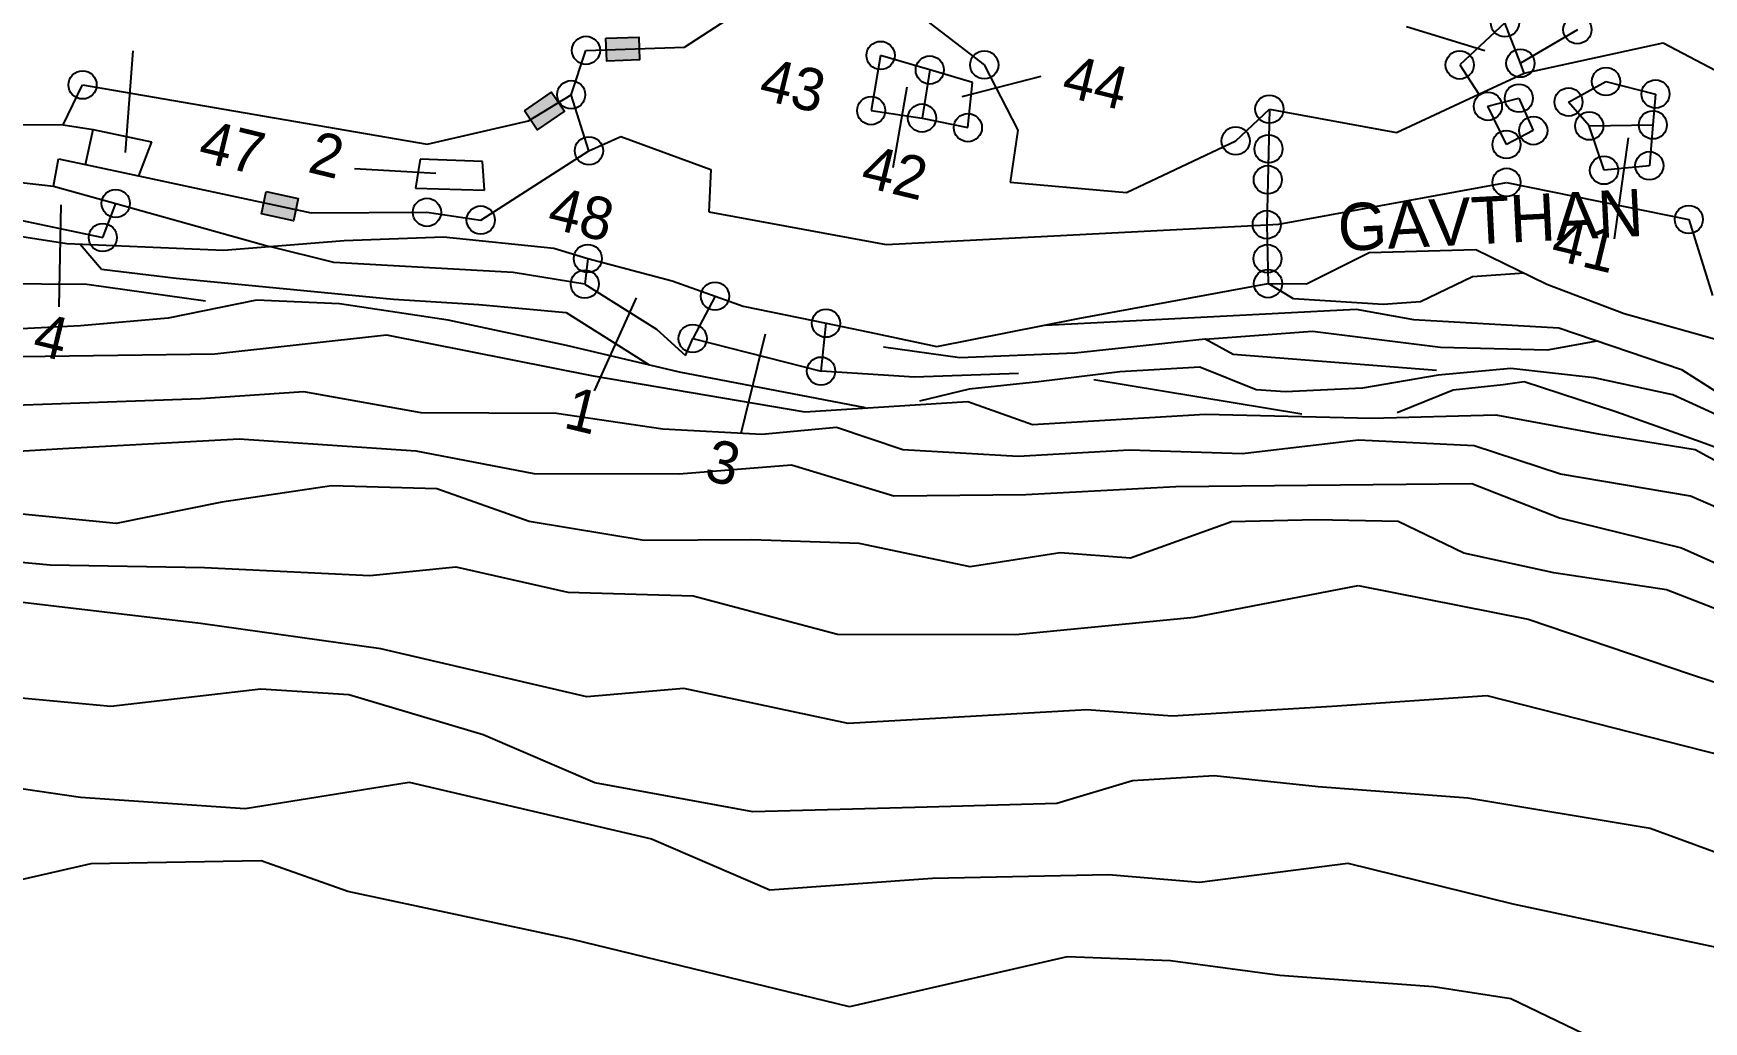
# Model space of a CAD drawing. Header units: metres. Extents: x 313511 to 316522, y 1911862 to 1914809.
# Drawn here: x 315040 to 315773, y 1912860 to 1913294 of the extents above; entities that cross this region are included whole.
import ezdxf

# ---------------------------------------------------------------- set-up
doc = ezdxf.new("R2010")
doc.units = ezdxf.units.M
for name, color, linetype in [('LINE_WATER', 4, 'Continuous'), ('POLY_PARCEL', 6, 'Continuous'), ('POLY_WATER', 4, 'Continuous'), ('TEXT_MAPIN', 7, 'Continuous'), ('TEXT_PARCEL', 7, 'Continuous')]:
    doc.layers.add(name, color=color, linetype=linetype)
doc.styles.add('TEXT_MAP', font='')
doc.styles.get('TEXT_MAP').set_extended_font_data('Kruti Dev 050')
doc.dimstyles.get("Standard").update_dxf_attribs({"dimtxt": 0.18, "dimasz": 0.18, "dimexe": 0.18, "dimexo": 0.0625, "dimgap": 0.09, "dimtad": 0, "dimtih": 1, "dimtoh": 1, "dimdec": 4, "dimzin": 0, "dimdsep": 46, "dimtxsty": 'Standard', "dimcen": 0.09, "dimadec": 0, "dimazin": 0, "dimtfac": 1, "dimtdec": 4, "dimtofl": 0, "dimtmove": 0, "dimatfit": 3, "dimfxl": 1, "dimtolj": 1, "dimtzin": 0, "dimarcsym": 0})

msp = doc.modelspace()

# ---------------------------------------------------------------- hatches: boundary and pattern name
for points in [[(315305.95, 1913282.19), (315305.62, 1913292.17), (315291.19, 1913291.69), (315291.52, 1913281.71)], [(315273, 1913259.76), (315267.35, 1913267.99), (315255.44, 1913259.83), (315261.09, 1913251.59)], [(315154.12, 1913211.63), (315156.22, 1913221.39), (315142.1, 1913224.42), (315140.01, 1913214.65)]]:
    msp.add_hatch(color=256).paths.add_polyline_path(points)

# ---------------------------------------------------------------- linework, layer by layer
for points in [[(315291.19, 1913291.69), (315305.62, 1913292.17), (315305.95, 1913282.19), (315291.52, 1913281.71)], [(315255.44, 1913259.83), (315267.35, 1913267.99), (315273, 1913259.76), (315261.09, 1913251.59)], [(315142.1, 1913224.42), (315156.22, 1913221.39), (315154.12, 1913211.63), (315140.01, 1913214.65)]]:
    msp.add_lwpolyline(points, close=True)
for centre in [(315685.62, 1913298.5), (315717.41, 1913295.49), (315282.45, 1913286.41), (315411.7, 1913284.19), (315692.4, 1913280.75), (315433.27, 1913277.79), (315457.2, 1913280.04), (315665.77, 1913280.01), (315061.57, 1913271.24), (315275.94, 1913266.93), (315729.96, 1913272.74), (315751.69, 1913267.25), (315407.56, 1913259.95), (315582.29, 1913260.6), (315678.15, 1913261.86), (315691.73, 1913265.41), (315713.52, 1913263.74), (315429.87, 1913256.71), (315449.99, 1913252.48), (315698.05, 1913251.17), (315722.61, 1913253.26), (315750.52, 1913253.69), (315567.49, 1913246.68), (315686.3, 1913245.07), (315283.73, 1913242.32), (315581.89, 1913243.17), (315581.58, 1913229.62), (315729.1, 1913233.78), (315748.98, 1913235.77), (315686.32, 1913228.46), (315076.11, 1913219.2), (315212.68, 1913215.31), (315236.26, 1913211.92), (315581.13, 1913209.89), (315766.29, 1913212.17), (315070.46, 1913204.25), (315283.25, 1913195.03), (315581.45, 1913194.97), (315281.93, 1913183.79), (315339.05, 1913178.51), (315581.68, 1913184.03), (315387.75, 1913166.62), (315329.25, 1913159.92), (315385.57, 1913145.62)]:
    msp.add_circle(centre, 6.18)
at = {"layer": 'LINE_WATER'}
for p, q in [((314994.62, 1913210.96), (315054.62, 1913201.56)), ((315054.62, 1913201.56), (315123.35, 1913198.75)), ((315060.57, 1913201.31), (315069.84, 1913190.37)), ((315123.35, 1913198.75), (315143.61, 1913200.35)), ((315171.88, 1913193.3), (315143.61, 1913200.35)), ((315250.44, 1913188.84), (315171.88, 1913193.3)), ((315014.98, 1913184.15), (315063.51, 1913183.71)), ((315063.51, 1913183.71), (315115.53, 1913176.44)), ((315069.84, 1913190.37), (315102.66, 1913186.43)), ((315102.66, 1913186.43), (315197.95, 1913177.16)), ((315281.93, 1913183.79), (315250.44, 1913188.84)), ((315592.83, 1913177.31), (315581.68, 1913184.03)), ((315671.41, 1913187.03), (315648.56, 1913175.97)), ((315694.09, 1913188.65), (315671.41, 1913187.03)), ((315137.93, 1913176.72), (315099.2, 1913168.87)), ((315174.37, 1913175.15), (315137.93, 1913176.72)), ((315197.95, 1913177.16), (315235.45, 1913174.86)), ((315632.19, 1913174.82), (315592.83, 1913177.31)), ((315221.93, 1913167.97), (315174.37, 1913175.15)), ((315235.45, 1913174.86), (315273.68, 1913171.37)), ((315273.68, 1913171.37), (315310.2, 1913148.31)), ((315483.99, 1913165.79), (315620.35, 1913172.86)), ((315620.35, 1913172.86), (315645.46, 1913168.28)), ((315648.56, 1913175.97), (315632.19, 1913174.82)), ((315060.74, 1913165.52), (315031.87, 1913164.01)), ((315099.2, 1913168.87), (315060.74, 1913165.52)), ((315273.93, 1913156.81), (315221.93, 1913167.97)), ((315554.05, 1913159.7), (315601.12, 1913163.17)), ((315601.12, 1913163.17), (315657.36, 1913156.07)), ((315645.46, 1913168.28), (315709.34, 1913164.61)), ((315709.34, 1913164.61), (315763.12, 1913146.27)), ((315119.57, 1913153.22), (315194.98, 1913161.55)), ((315194.98, 1913161.55), (315285.56, 1913143.47)), ((315323.53, 1913145.19), (315273.93, 1913156.81)), ((315446.47, 1913151.49), (315412.93, 1913156.14)), ((315554.05, 1913159.7), (315496.9, 1913153.55)), ((315566.39, 1913152.89), (315554.05, 1913159.7)), ((315657.36, 1913156.07), (315704.24, 1913155.02)), ((315704.24, 1913155.02), (315726.09, 1913158.9)), ((315034.5, 1913152.02), (315119.57, 1913153.22)), ((315496.9, 1913153.55), (315446.47, 1913151.49)), ((315551.79, 1913147.3), (315516.67, 1913145.26)), ((315576.54, 1913137.36), (315551.79, 1913147.3)), ((315655.64, 1913145.85), (315566.39, 1913152.89)), ((315285.56, 1913143.47), (315378.52, 1913127.79)), ((315405.01, 1913129.46), (315323.53, 1913145.19)), ((315426.59, 1913142.98), (315385.57, 1913145.62)), ((315472.16, 1913144.63), (315426.59, 1913142.98)), ((315480.98, 1913140.88), (315450.56, 1913137.69)), ((315516.67, 1913145.26), (315480.98, 1913140.88)), ((315505.22, 1913141.96), (315596.51, 1913126.85)), ((315656.29, 1913143.9), (315623.15, 1913138.07)), ((315688.28, 1913146.7), (315656.29, 1913143.9)), ((315694.13, 1913140.93), (315684.91, 1913139.65)), ((315724.81, 1913142.6), (315688.28, 1913146.7)), ((315734.25, 1913127.68), (315694.13, 1913140.93)), ((315759.31, 1913135.26), (315724.81, 1913142.6)), ((315763.12, 1913146.27), (315816.25, 1913112.36)), ((315113.29, 1913133.5), (315000.56, 1913129.43)), ((315158.66, 1913136.55), (315113.29, 1913133.5)), ((315210.06, 1913127.37), (315158.66, 1913136.55)), ((315450.56, 1913137.69), (315428.75, 1913132.42)), ((315589.4, 1913136.52), (315576.54, 1913137.36)), ((315623.15, 1913138.07), (315589.4, 1913136.52)), ((315662.98, 1913137.31), (315638.38, 1913127.33)), ((315684.91, 1913139.65), (315662.98, 1913137.31)), ((315787.11, 1913122.51), (315759.31, 1913135.26)), ((315269.58, 1913127), (315210.06, 1913127.37)), ((315316.16, 1913120.18), (315269.58, 1913127)), ((315378.52, 1913127.79), (315450.01, 1913132.29)), ((315450.01, 1913132.29), (315478.39, 1913122.11)), ((315478.39, 1913122.11), (315554.12, 1913126.78)), ((315554.12, 1913126.78), (315627.06, 1913124.94)), ((315627.06, 1913124.94), (315681.63, 1913126.36)), ((315681.63, 1913126.36), (315726.67, 1913118.13)), ((315771.68, 1913114.45), (315734.25, 1913127.68)), ((315359.6, 1913117.72), (315316.16, 1913120.18)), ((315392.41, 1913120.83), (315359.6, 1913117.72)), ((315421.49, 1913111.08), (315392.41, 1913120.83)), ((315726.67, 1913118.13), (315769.01, 1913111.15)), ((314982.65, 1913107.45), (315052.87, 1913111.66)), ((315052.87, 1913111.66), (315130.29, 1913115.91)), ((315130.29, 1913115.91), (315207.78, 1913110.57)), ((315207.78, 1913110.57), (315259.6, 1913100.69)), ((315472, 1913108.11), (315421.49, 1913111.08)), ((315520.91, 1913110.9), (315472, 1913108.11)), ((315570.55, 1913109.33), (315520.91, 1913110.9)), ((315621.42, 1913115.24), (315570.55, 1913109.33)), ((315672.06, 1913112.83), (315621.42, 1913115.24)), ((315710.06, 1913100.31), (315672.06, 1913112.83)), ((315769.01, 1913111.15), (315812.18, 1913087.81)), ((315807.84, 1913101.13), (315771.68, 1913114.45)), ((315323.36, 1913100.48), (315372.54, 1913104.41)), ((315372.54, 1913104.41), (315417.48, 1913090.81)), ((315259.6, 1913100.69), (315323.36, 1913100.48)), ((315541.29, 1913094.89), (315671.05, 1913096.32)), ((315671.05, 1913096.32), (315709.63, 1913081.27)), ((315767.04, 1913090.68), (315710.06, 1913100.31)), ((315170.82, 1913095.3), (315122.65, 1913088.14)), ((315216.94, 1913093.99), (315170.82, 1913095.3)), ((315257.5, 1913079.66), (315216.94, 1913093.99)), ((315417.48, 1913090.81), (315475.44, 1913091.41)), ((315475.44, 1913091.41), (315541.29, 1913094.89)), ((315861.38, 1913049.84), (315767.04, 1913090.68)), ((315076.33, 1913078.73), (315032.17, 1913083.17)), ((315122.65, 1913088.14), (315076.33, 1913078.73)), ((315709.63, 1913081.27), (315763.04, 1913068.01)), ((315307.9, 1913071.32), (315257.5, 1913079.66)), ((315565.68, 1913079.39), (315521.39, 1913063.51)), ((315602.75, 1913080.27), (315565.68, 1913079.39)), ((315638.83, 1913079.6), (315602.75, 1913080.27)), ((315667.52, 1913065.75), (315638.83, 1913079.6)), ((315354.99, 1913071.57), (315307.9, 1913071.32)), ((315402.23, 1913069.98), (315354.99, 1913071.57)), ((315450.95, 1913059.65), (315402.23, 1913069.98)), ((315763.04, 1913068.01), (315826.57, 1913039.73)), ((314990.78, 1913065.68), (315047.37, 1913060.63)), ((315047.37, 1913060.63), (315115.09, 1913059.46)), ((315115.09, 1913059.46), (315187.63, 1913055.92)), ((315187.63, 1913055.92), (315225.37, 1913059.63)), ((315225.37, 1913059.63), (315274.52, 1913048.6)), ((315490.52, 1913065.91), (315450.95, 1913059.65)), ((315521.39, 1913063.51), (315490.52, 1913065.91)), ((315707.05, 1913057.06), (315667.52, 1913065.75)), ((315756.46, 1913049.56), (315707.05, 1913057.06)), ((315113.29, 1913034.76), (315029.13, 1913044.71)), ((315274.52, 1913048.6), (315329.54, 1913046.92)), ((315329.54, 1913046.92), (315392.85, 1913030.07)), ((315549.25, 1913037.6), (315621.24, 1913051.55)), ((315621.24, 1913051.55), (315695.83, 1913036.74)), ((315803.26, 1913031.32), (315756.46, 1913049.56)), ((315471.01, 1913029.95), (315549.25, 1913037.6)), ((315192.38, 1913023.65), (315113.29, 1913034.76)), ((315392.85, 1913030.07), (315471.01, 1913029.95)), ((315695.83, 1913036.74), (315766.97, 1913012.6)), ((315282.83, 1913002.6), (315192.38, 1913023.65)), ((315073.97, 1912998.38), (314950.87, 1913009.96)), ((315766.97, 1913012.6), (315843.19, 1912987.23)), ((315139.86, 1913005.93), (315073.97, 1912998.38)), ((315178.38, 1913003.51), (315139.86, 1913005.93)), ((315237.33, 1912985.88), (315178.38, 1913003.51)), ((315325.38, 1913006.34), (315282.83, 1913002.6)), ((315397.44, 1912990.95), (315325.38, 1913006.34)), ((315677.79, 1913003.12), (315609.83, 1912998.37)), ((315795.42, 1912973.09), (315677.79, 1913003.12)), ((315502.24, 1912996.94), (315397.44, 1912990.95)), ((315539.61, 1912994.16), (315502.24, 1912996.94)), ((315609.83, 1912998.37), (315539.61, 1912994.16)), ((315286.31, 1912964.86), (315237.33, 1912985.88)), ((315006.35, 1912966.58), (315060.72, 1912958.65)), ((315132.98, 1912953.59), (315204.86, 1912965.23)), ((315204.86, 1912965.23), (315311.13, 1912940.28)), ((315355.62, 1912952.2), (315286.31, 1912964.86)), ((315522.25, 1912965.78), (315489.06, 1912955.83)), ((315557.99, 1912967.91), (315522.25, 1912965.78)), ((315603.71, 1912963.19), (315557.99, 1912967.91)), ((315060.72, 1912958.65), (315132.98, 1912953.59)), ((315669.31, 1912958.08), (315603.71, 1912963.19)), ((315749.28, 1912944.77), (315669.31, 1912958.08)), ((315432.07, 1912954.15), (315355.62, 1912952.2)), ((315489.06, 1912955.83), (315432.07, 1912954.15)), ((315865.73, 1912902.39), (315749.28, 1912944.77)), ((315311.13, 1912940.28), (315363.12, 1912917.97)), ((315065.25, 1912929.3), (315016.24, 1912918.2)), ((315139.88, 1912930.59), (315065.25, 1912929.3)), ((315177.95, 1912917.19), (315139.88, 1912930.59)), ((315551.66, 1912921.25), (315616.64, 1912929.59)), ((315616.64, 1912929.59), (315689.12, 1912911.73)), ((315363.12, 1912917.97), (315434.52, 1912923.08)), ((315434.52, 1912923.08), (315511.7, 1912924.58)), ((315511.7, 1912924.58), (315551.66, 1912921.25)), ((315276.54, 1912896.04), (315177.95, 1912917.19)), ((315689.12, 1912911.73), (315812.78, 1912885.32)), ((315398.07, 1912866.56), (315276.54, 1912896.04)), ((315493.53, 1912888.55), (315398.07, 1912866.56)), ((315538.84, 1912886.7), (315493.53, 1912888.55)), ((315586.93, 1912880.29), (315538.84, 1912886.7)), ((315654.22, 1912875.32), (315586.93, 1912880.29)), ((315688.18, 1912870.13), (315654.22, 1912875.32)), ((315740.06, 1912845.08), (315688.18, 1912870.13))]:
    msp.add_line(p, q, dxfattribs=at)
at = {"layer": 'POLY_PARCEL'}
for p, q in [((315325.72, 1913287.83), (315374.29, 1913319.44)), ((315425.71, 1913304.17), (315457.2, 1913280.04)), ((315685.62, 1913298.5), (315665.77, 1913280.01)), ((315692.4, 1913280.75), (315685.62, 1913298.5)), ((315717.41, 1913295.49), (315692.4, 1913280.75)), ((315275.94, 1913266.93), (315282.45, 1913286.41)), ((315282.45, 1913286.41), (315325.72, 1913287.83)), ((315694.08, 1913276.36), (315754.99, 1913289.74)), ((315754.99, 1913289.74), (315780.9, 1913276.1)), ((315411.7, 1913284.19), (315407.56, 1913259.95)), ((315433.27, 1913277.79), (315411.7, 1913284.19)), ((315457.2, 1913280.04), (315471.84, 1913251.37)), ((315665.77, 1913280.01), (315674.18, 1913267.14)), ((315694.08, 1913276.36), (315692.4, 1913280.75)), ((315433.27, 1913277.79), (315429.87, 1913256.71)), ((315451.95, 1913272.25), (315433.27, 1913277.79)), ((315449.99, 1913252.48), (315451.95, 1913272.25)), ((315674.18, 1913267.14), (315694.08, 1913276.36)), ((315713.52, 1913263.74), (315729.96, 1913272.74)), ((315729.96, 1913272.74), (315751.69, 1913267.25)), ((315053.01, 1913253.78), (315061.57, 1913271.24)), ((315061.57, 1913271.24), (315212.75, 1913245.21)), ((315257.16, 1913255.5), (315275.94, 1913266.93)), ((315283.73, 1913242.32), (315275.94, 1913266.93)), ((315637.99, 1913250.38), (315674.18, 1913267.14)), ((315678.15, 1913261.86), (315691.73, 1913265.41)), ((315691.73, 1913265.41), (315698.05, 1913251.17)), ((315751.69, 1913267.25), (315750.52, 1913253.69)), ((315407.56, 1913259.95), (315429.87, 1913256.71)), ((315567.49, 1913246.68), (315582.29, 1913260.6)), ((315582.29, 1913260.6), (315581.13, 1913209.89)), ((315582.29, 1913260.6), (315637.99, 1913250.38)), ((315686.3, 1913245.07), (315678.15, 1913261.86)), ((315722.61, 1913253.26), (315713.52, 1913263.74)), ((315007.09, 1913254.01), (315053.01, 1913253.78)), ((315053.01, 1913253.78), (315066.19, 1913251.72)), ((315062.82, 1913236.33), (315066.19, 1913251.72)), ((315066.19, 1913251.72), (315091.78, 1913246.28)), ((315212.75, 1913245.21), (315257.16, 1913255.5)), ((315429.87, 1913256.71), (315449.99, 1913252.48)), ((315471.84, 1913251.37), (315468.59, 1913228.56)), ((315698.05, 1913251.17), (315686.3, 1913245.07)), ((315722.61, 1913253.26), (315750.52, 1913253.69)), ((315729.1, 1913233.78), (315722.61, 1913253.26)), ((315750.52, 1913253.69), (315748.98, 1913235.77)), ((315091.78, 1913246.28), (315086.12, 1913231.33)), ((315236.26, 1913211.92), (315283.73, 1913242.32)), ((315283.73, 1913242.32), (315297.68, 1913248.56)), ((315297.68, 1913248.56), (315337.23, 1913234.15)), ((315519.57, 1913224.06), (315567.49, 1913246.68)), ((315048.86, 1913226.81), (315051.01, 1913238.86)), ((315051.01, 1913238.86), (315062.82, 1913236.33)), ((315062.82, 1913236.33), (315086.12, 1913231.33)), ((315209.64, 1913238.65), (315207.58, 1913225.88)), ((315237.11, 1913237.58), (315209.64, 1913238.65)), ((315237.85, 1913225.04), (315237.11, 1913237.58)), ((315748.98, 1913235.77), (315729.1, 1913233.78)), ((315028.15, 1913229.2), (315048.86, 1913226.81)), ((315086.12, 1913231.33), (315161.8, 1913215.08)), ((315337.23, 1913234.15), (315336.3, 1913215.59)), ((315468.59, 1913228.56), (315519.57, 1913224.06)), ((315586.45, 1913210.16), (315686.32, 1913228.46)), ((315686.32, 1913228.46), (315766.29, 1913212.17)), ((315048.86, 1913226.81), (315076.11, 1913219.2)), ((315207.58, 1913225.88), (315237.85, 1913225.04)), ((315161.8, 1913215.08), (315212.68, 1913215.31)), ((315212.68, 1913215.31), (315236.26, 1913211.92)), ((315336.3, 1913215.59), (315414.1, 1913201.22)), ((315414.1, 1913201.22), (315581.13, 1913209.89)), ((315581.13, 1913209.89), (315586.45, 1913210.16)), ((315581.13, 1913209.89), (315581.68, 1913184.03)), ((315766.29, 1913212.17), (315776.68, 1913178.76)), ((315283.25, 1913195.03), (315320.22, 1913185.25)), ((315320.22, 1913185.25), (315339.05, 1913178.51)), ((315339.05, 1913178.51), (315329.25, 1913159.92)), ((315339.05, 1913178.51), (315351.36, 1913174.1)), ((315351.36, 1913174.1), (315387.75, 1913166.62))]:
    msp.add_line(p, q, dxfattribs=at)
at = {"layer": 'POLY_WATER'}
for p, q in [((315026, 1913213.62), (315070.46, 1913204.25)), ((315070.46, 1913204.25), (315076.11, 1913219.2)), ((315076.11, 1913219.2), (315143.61, 1913200.35)), ((315143.61, 1913200.35), (315176.33, 1913202.93)), ((315176.33, 1913202.93), (315219.98, 1913204.62)), ((315219.98, 1913204.62), (315268.36, 1913199.62)), ((315268.36, 1913199.62), (315283.25, 1913195.03)), ((315626.04, 1913197.72), (315672.79, 1913198.96)), ((315672.79, 1913198.96), (315704.04, 1913183.83)), ((315283.25, 1913195.03), (315281.93, 1913183.79)), ((315598.57, 1913183.89), (315626.04, 1913197.72)), ((315281.93, 1913183.79), (315313.4, 1913164.08)), ((315498.37, 1913168.64), (315581.68, 1913184.03)), ((315581.68, 1913184.03), (315598.57, 1913183.89)), ((315704.04, 1913183.83), (315738, 1913170.91)), ((315738, 1913170.91), (315784.85, 1913157.75)), ((315313.4, 1913164.08), (315326.15, 1913152.41)), ((315385.57, 1913145.62), (315387.75, 1913166.62)), ((315387.75, 1913166.62), (315409.66, 1913162.11)), ((315409.66, 1913162.11), (315436.35, 1913156.36)), ((315436.35, 1913156.36), (315498.37, 1913168.64)), ((315326.15, 1913152.41), (315329.25, 1913159.92)), ((315329.25, 1913159.92), (315385.57, 1913145.62))]:
    msp.add_line(p, q, dxfattribs=at)

# ---------------------------------------------------------------- texts
at = {"layer": 'TEXT_MAPIN', "ltscale": 10}
msp.add_text('GAVTHAN', height=20.749, rotation=2.87835, dxfattribs=at).set_placement((315612.79, 1913198.24))
at = {"layer": 'TEXT_PARCEL', "style": 'TEXT_MAP'}
for s, height, p in [('43', 18.674, (315357.58, 1913265.27)), ('44', 18.674, (315490.45, 1913266.62)), ('47', 18.674, (315111.62, 1913238.01)), ('2', 18.67, (315159.78, 1913233.12)), ('42', 18.674, (315402.31, 1913227)), ('48', 18.674, (315264.75, 1913208.76)), ('41', 18.674, (315705.11, 1913195.02)), ('4', 18.67, (315038.89, 1913153.34)), ('1', 18.67, (315272.02, 1913120.93)), ('3', 18.67, (315333.72, 1913098.05))]:
    msp.add_text(s, height=height, rotation=346.36241, dxfattribs=at).set_placement(p)

# ---------------------------------------------------------------- leaders
for points in [[(315642.48, 1913296.83), (315676.75, 1913286.35)], [(315083.68, 1913286.19), (315080.22, 1913241.52)], [(315482.06, 1913274.92), (315447.36, 1913265.96)], [(315417.27, 1913235.02), (315423.38, 1913270.34)], [(315733.65, 1913203.67), (315739.84, 1913248.04)], [(315180.83, 1913234.57), (315216.62, 1913232.57)], [(315051.28, 1913173.77), (315052.25, 1913218.56)], [(315286.24, 1913136.89), (315304.62, 1913177.75)], [(315350.47, 1913118.44), (315361.23, 1913161.93)]]:
    msp.add_leader(points, dimstyle='Standard', override={"dimtxt": 2.5, "dimasz": 2.5, "dimexe": 1.25, "dimexo": 0.625, "dimgap": 0.625, "dimtad": 1, "dimtih": 0, "dimtoh": 0, "dimzin": 8, "dimcen": 2.5, "dimtofl": 1})

doc.saveas('drawing.dxf')
